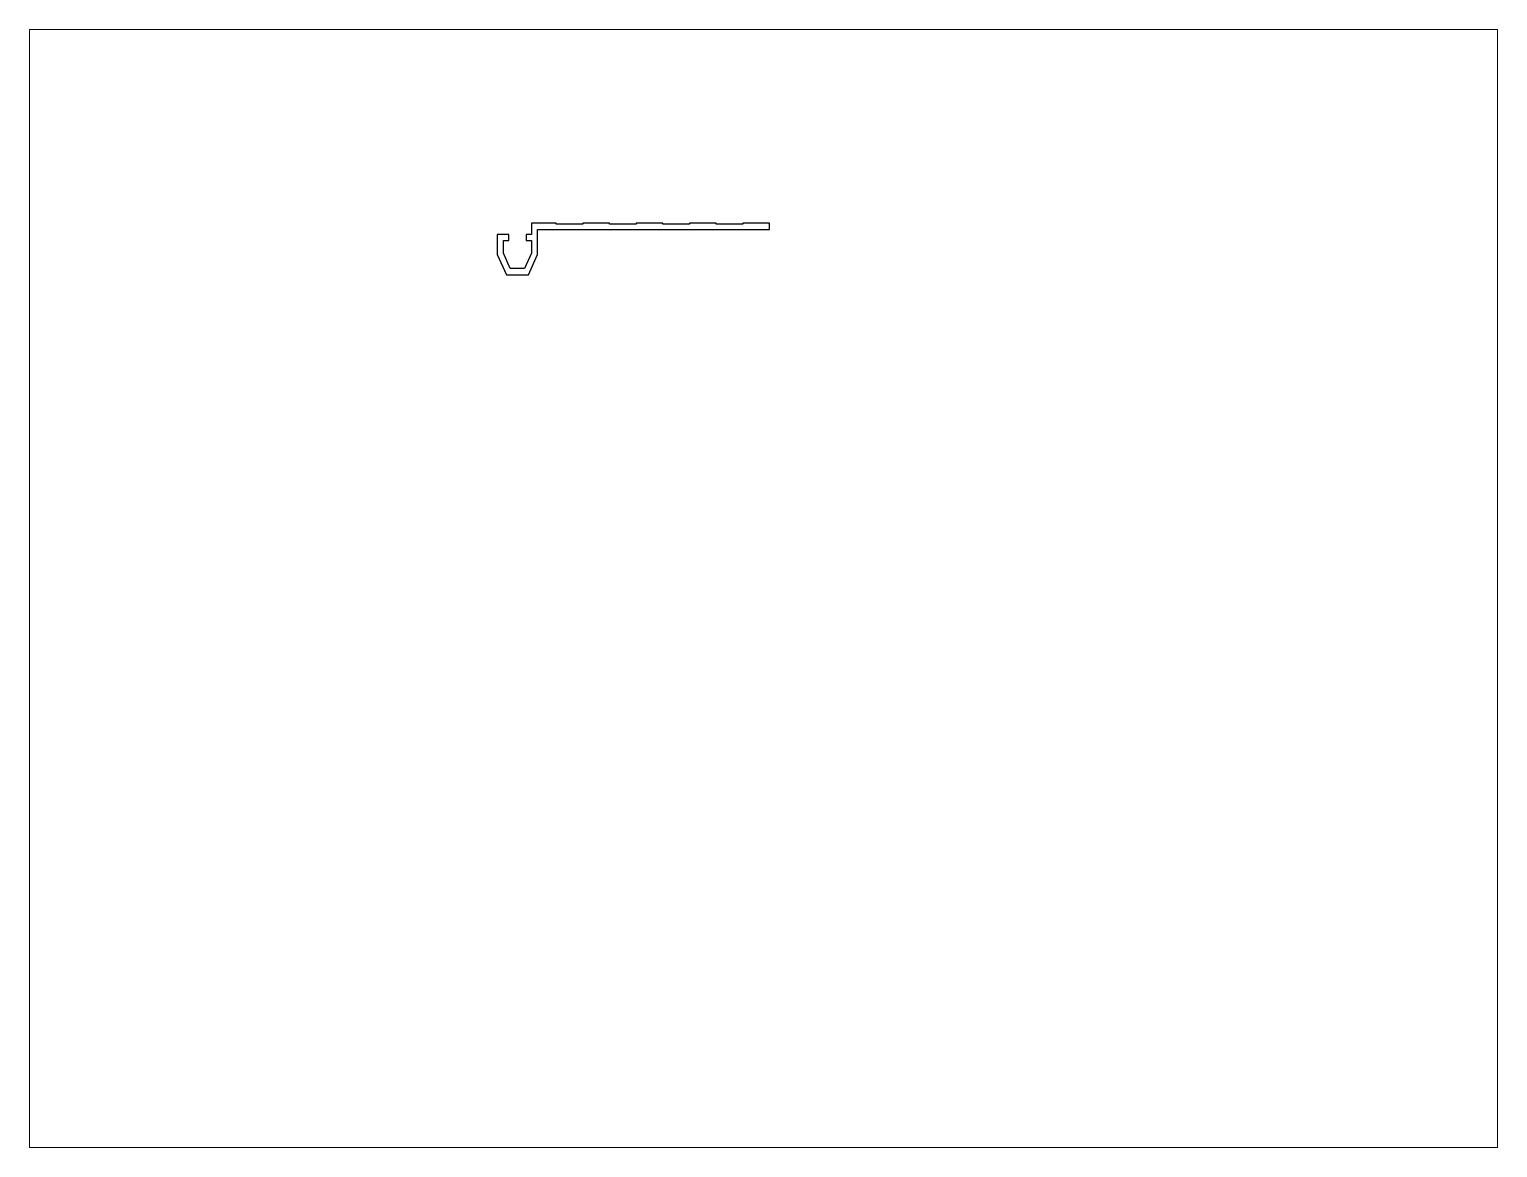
# Paper-space layout 'Layout1' of a CAD drawing. Extents: x 27 to 240, y 20 to 183.
# The model-space entities are those that its viewports show. They can reach past a viewport. Long polylines and large blocks are cut down to what shows.
import ezdxf

# ---------------------------------------------------------------- set-up
doc = ezdxf.new("R2010")
doc.units = 0
doc.header["$LTSCALE"] = 15
doc.layers.get('0').update_dxf_attribs({"linetype": 'CONTINUOUS'})

msp = doc.modelspace()

# ---------------------------------------------------------------- linework, layer by layer
at = {"color": 0, "linetype": 'CONTINUOUS', "ltscale": 0.05}
msp.add_lwpolyline([(127.75, 214.37), (123.99, 214.37), (122.17, 218.42), (122.17, 221.77), (123.62, 221.77), (123.62, 223.37), (120.57, 223.37), (120.57, 218.07), (122.96, 212.77), (128.78, 212.77), (131.17, 218.07), (131.17, 224.67), (192.07, 224.67), (192.07, 226.27), (185.07, 226.27), (185.07, 226.07), (178.07, 226.07), (178.07, 226.27), (171.07, 226.27), (171.07, 226.07), (164.07, 226.07), (164.07, 226.27), (157.07, 226.27), (157.07, 226.07), (150.07, 226.07), (150.07, 226.27), (143.07, 226.27), (143.07, 226.07), (136.07, 226.07), (136.07, 226.27), (129.57, 226.27), (129.57, 223.37), (128.12, 223.37), (128.12, 221.77), (129.57, 221.77), (129.57, 218.42)], close=True, dxfattribs=at)

psp = doc.layouts.get("Layout1")

# ---------------------------------------------------------------- viewports
at = {"layer": '0', "color": 0, "linetype": 'BYBLOCK', "ltscale": 0.05}
psp.add_viewport(center=(133.35, 101.6), size=(213.36, 162.56), view_center_point=(190.51, 130.3), view_height=293.8955, dxfattribs=at)

doc.saveas('drawing.dxf')
